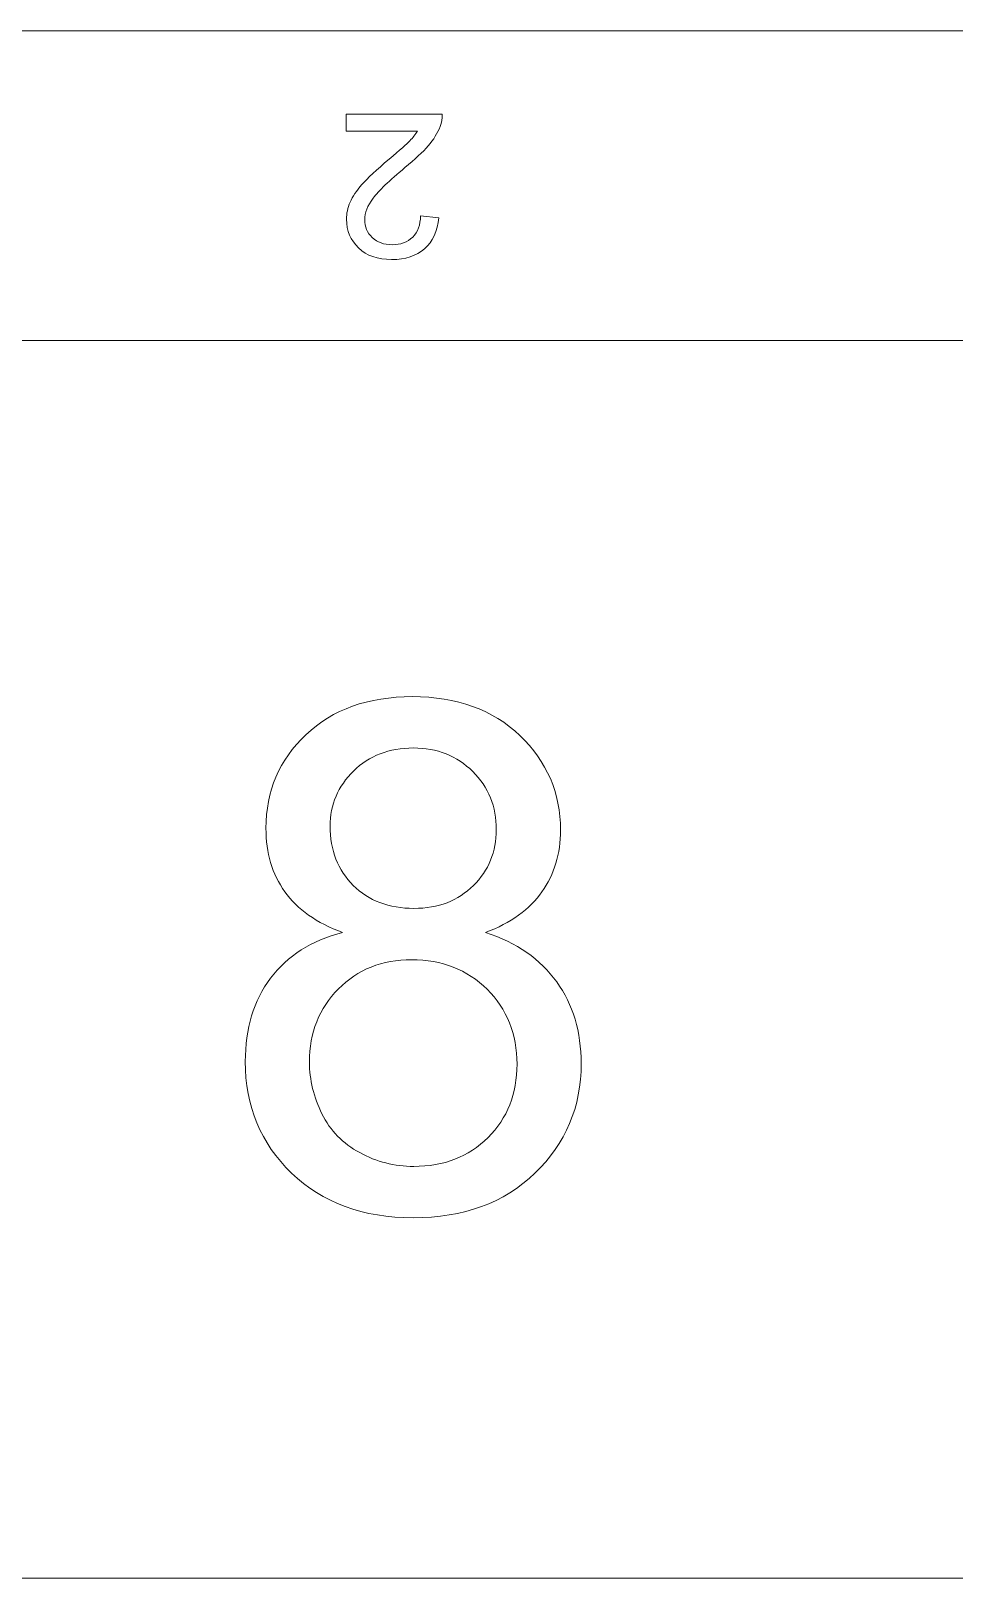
# Model space of a CAD drawing. Header units: millimetres. Extents: x -101 to 34, y -11 to -1.
# Drawn here: x -80.8 to -74.83, y -11.25 to -1.25 of the extents above; entities that cross this region are included whole.
import ezdxf

# ---------------------------------------------------------------- set-up
doc = ezdxf.new("R2010")
doc.units = ezdxf.units.MM
doc.header["$MEASUREMENT"] = 0
doc.layers.add('Layer 1', color=7, linetype='Continuous')

msp = doc.modelspace()

# ---------------------------------------------------------------- linework, layer by layer
at = {"layer": 'Layer 1', "lineweight": 20}
for points, knots in [([(-100.9197, -2.2468), (-100.9197, -2.2468), (-100.9197, -1.2468), (-100.9197, -1.2468), (-55.9197, -1.2468), (-10.9197, -1.2468), (34.0803, -1.2468), (34.0803, -1.2468), (34.0803, -10.2468), (34.0803, -10.2468)], [0, 0, 0, 0, 0.333333, 0.333333, 0.333333, 0.666667, 0.666667, 0.666667, 1, 1, 1, 1]), ([(19.0803, -10.2468), (19.0803, -10.2468), (34.0803, -10.2468), (34.0803, -10.2468), (34.0803, -10.2468), (34.0803, -11.2468), (34.0803, -11.2468), (-10.9197, -11.2468), (-55.9197, -11.2468), (-100.9197, -11.2468), (-100.9197, -11.2468), (-100.9197, -2.2468), (-100.9197, -2.2468), (-100.9197, -2.2468), (-85.9197, -2.2468), (-85.9197, -2.2468), (-85.9197, -2.2468), (-85.9197, -3.2468), (-85.9197, -3.2468), (-85.9197, -3.2468), (-70.9197, -3.2468), (-70.9197, -3.2468), (-70.9197, -3.2468), (-70.9197, -4.2468), (-70.9197, -4.2468), (-70.9197, -4.2468), (-55.9197, -4.2468), (-55.9197, -4.2468), (-55.9197, -4.2468), (-55.9197, -5.2468), (-55.9197, -5.2468), (-55.9197, -5.2468), (-40.9197, -5.2468), (-40.9197, -5.2468), (-40.9197, -5.2468), (-40.9197, -6.2468), (-40.9197, -6.2468), (-40.9197, -6.2468), (-25.9197, -6.2468), (-25.9197, -6.2468), (-25.9197, -6.2468), (-25.9197, -7.2468), (-25.9197, -7.2468), (-25.9197, -7.2468), (-10.9197, -7.2468), (-10.9197, -7.2468), (-10.9197, -7.2468), (-10.9197, -8.2468), (-10.9197, -8.2468), (-10.9197, -8.2468), (4.0803, -8.2468), (4.0803, -8.2468), (4.0803, -8.2468), (4.0803, -9.2468), (4.0803, -9.2468), (4.0803, -9.2468), (19.0803, -9.2468), (19.0803, -9.2468), (19.0803, -9.2468), (19.0803, -10.2468), (19.0803, -10.2468)], [0, 0, 0, 0, 0.05, 0.05, 0.05, 0.1, 0.1, 0.1, 0.15, 0.15, 0.15, 0.2, 0.2, 0.2, 0.25, 0.25, 0.25, 0.3, 0.3, 0.3, 0.35, 0.35, 0.35, 0.4, 0.4, 0.4, 0.45, 0.45, 0.45, 0.5, 0.5, 0.5, 0.55, 0.55, 0.55, 0.6, 0.6, 0.6, 0.65, 0.65, 0.65, 0.7, 0.7, 0.7, 0.75, 0.75, 0.75, 0.8, 0.8, 0.8, 0.85, 0.85, 0.85, 0.9, 0.9, 0.9, 0.95, 0.95, 0.95, 1, 1, 1, 1])]:
    msp.add_open_spline(points, degree=3, knots=knots, dxfattribs=at)
at = {"layer": 'Layer 1', "color": 1, "lineweight": 9}
for points, knots in [([(-78.7606, -1.8948), (-78.7606, -1.8948), (-78.7606, -1.7851), (-78.7606, -1.7851), (-78.7606, -1.7851), (-78.1415, -1.7851), (-78.1415, -1.7851), (-78.1406, -1.8127), (-78.1452, -1.8393), (-78.155, -1.865), (-78.1709, -1.907), (-78.1963, -1.9486), (-78.2314, -1.9893), (-78.2664, -2.03), (-78.3165, -2.077), (-78.3816, -2.1303), (-78.4828, -2.2137), (-78.5516, -2.2797), (-78.5875, -2.3284), (-78.6236, -2.3772), (-78.6417, -2.4233), (-78.6417, -2.4669), (-78.6417, -2.5124), (-78.6254, -2.5507), (-78.5927, -2.582), (-78.5601, -2.6132), (-78.5174, -2.6288), (-78.465, -2.6288), (-78.4094, -2.6288), (-78.365, -2.6123), (-78.3317, -2.5792), (-78.2984, -2.5463), (-78.2817, -2.5004), (-78.2812, -2.4421), (-78.2812, -2.4421), (-78.1637, -2.4538), (-78.1637, -2.4538), (-78.1717, -2.5418), (-78.2022, -2.6088), (-78.2549, -2.655), (-78.3078, -2.7011), (-78.3785, -2.7242), (-78.4676, -2.7242), (-78.5573, -2.7242), (-78.6284, -2.6994), (-78.6807, -2.6495), (-78.7331, -2.5997), (-78.7593, -2.5378), (-78.7593, -2.4643), (-78.7593, -2.4268), (-78.7516, -2.39), (-78.7362, -2.3539), (-78.7209, -2.3176), (-78.6955, -2.2795), (-78.66, -2.2394), (-78.6243, -2.1996), (-78.5653, -2.1445), (-78.483, -2.0748), (-78.414, -2.0169), (-78.3696, -1.9777), (-78.35, -1.9571), (-78.3304, -1.9364), (-78.3143, -1.9157), (-78.3015, -1.8948), (-78.3015, -1.8948), (-78.7606, -1.8948), (-78.7606, -1.8948)], [0, 0, 0, 0, 0.045455, 0.045455, 0.045455, 0.090909, 0.090909, 0.090909, 0.136364, 0.136364, 0.136364, 0.181818, 0.181818, 0.181818, 0.227273, 0.227273, 0.227273, 0.272727, 0.272727, 0.272727, 0.318182, 0.318182, 0.318182, 0.363636, 0.363636, 0.363636, 0.409091, 0.409091, 0.409091, 0.454545, 0.454545, 0.454545, 0.5, 0.5, 0.5, 0.545455, 0.545455, 0.545455, 0.590909, 0.590909, 0.590909, 0.636364, 0.636364, 0.636364, 0.681818, 0.681818, 0.681818, 0.727273, 0.727273, 0.727273, 0.772727, 0.772727, 0.772727, 0.818182, 0.818182, 0.818182, 0.863636, 0.863636, 0.863636, 0.909091, 0.909091, 0.909091, 0.954545, 0.954545, 0.954545, 1, 1, 1, 1]), ([(-78.7842, -7.0741), (-78.9524, -7.0127), (-79.0768, -6.9244), (-79.1582, -6.8107), (-79.2389, -6.6963), (-79.2796, -6.5596), (-79.2796, -6.4007), (-79.2796, -6.1603), (-79.1936, -5.9591), (-79.0215, -5.7955), (-78.8487, -5.6319), (-78.6199, -5.5498), (-78.3334, -5.5498), (-78.0462, -5.5498), (-77.8143, -5.6335), (-77.6392, -5.8009), (-77.4641, -5.9683), (-77.3766, -6.1718), (-77.3766, -6.4122), (-77.3766, -6.565), (-77.4165, -6.6986), (-77.4964, -6.8115), (-77.5762, -6.9252), (-77.6976, -7.0127), (-77.8612, -7.0741), (-77.6592, -7.1402), (-77.5064, -7.2462), (-77.4012, -7.3936), (-77.2959, -7.5403), (-77.243, -7.7154), (-77.243, -7.9197), (-77.243, -8.2015), (-77.3428, -8.438), (-77.5417, -8.63), (-77.7414, -8.822), (-78.0032, -8.918), (-78.3281, -8.918), (-78.6529, -8.918), (-78.9148, -8.822), (-79.1145, -8.6292), (-79.3134, -8.4365), (-79.4132, -8.1961), (-79.4132, -7.9081), (-79.4132, -7.6939), (-79.3587, -7.5142), (-79.2496, -7.3698), (-79.1406, -7.2247), (-78.9854, -7.1264), (-78.7842, -7.0741)], [0, 0, 0, 0, 0.0625, 0.0625, 0.0625, 0.125, 0.125, 0.125, 0.1875, 0.1875, 0.1875, 0.25, 0.25, 0.25, 0.3125, 0.3125, 0.3125, 0.375, 0.375, 0.375, 0.4375, 0.4375, 0.4375, 0.5, 0.5, 0.5, 0.5625, 0.5625, 0.5625, 0.625, 0.625, 0.625, 0.6875, 0.6875, 0.6875, 0.75, 0.75, 0.75, 0.8125, 0.8125, 0.8125, 0.875, 0.875, 0.875, 0.9375, 0.9375, 0.9375, 1, 1, 1, 1]), ([(-78.8649, -6.3861), (-78.8649, -6.5427), (-78.815, -6.6702), (-78.7159, -6.7693), (-78.6161, -6.8683), (-78.4855, -6.9183), (-78.3235, -6.9183), (-78.166, -6.9183), (-78.0386, -6.8691), (-77.9395, -6.7708), (-77.8404, -6.6725), (-77.7913, -6.5519), (-77.7913, -6.4091), (-77.7913, -6.2601), (-77.842, -6.1349), (-77.9441, -6.0336), (-78.0455, -5.9322), (-78.1737, -5.8815), (-78.3281, -5.8815), (-78.484, -5.8815), (-78.6122, -5.9314), (-78.7136, -6.0305), (-78.8142, -6.1296), (-78.8649, -6.2478), (-78.8649, -6.3861)], [0, 0, 0, 0, 0.125, 0.125, 0.125, 0.25, 0.25, 0.25, 0.375, 0.375, 0.375, 0.5, 0.5, 0.5, 0.625, 0.625, 0.625, 0.75, 0.75, 0.75, 0.875, 0.875, 0.875, 1, 1, 1, 1]), ([(-78.9985, -7.9112), (-78.9985, -8.0272), (-78.9716, -8.1385), (-78.9179, -8.2468), (-78.8641, -8.3543), (-78.7827, -8.438), (-78.6736, -8.4972), (-78.5654, -8.5563), (-78.4486, -8.5862), (-78.325, -8.5862), (-78.1299, -8.5862), (-77.9702, -8.524), (-77.845, -8.3996), (-77.7199, -8.2752), (-77.6577, -8.117), (-77.6577, -7.925), (-77.6577, -7.73), (-77.7222, -7.5687), (-77.8504, -7.4412), (-77.9794, -7.3137), (-78.1422, -7.25), (-78.3381, -7.25), (-78.53, -7.25), (-78.6875, -7.313), (-78.8119, -7.4389), (-78.9363, -7.5649), (-78.9985, -7.7223), (-78.9985, -7.9112)], [0, 0, 0, 0, 0.111111, 0.111111, 0.111111, 0.222222, 0.222222, 0.222222, 0.333333, 0.333333, 0.333333, 0.444444, 0.444444, 0.444444, 0.555556, 0.555556, 0.555556, 0.666667, 0.666667, 0.666667, 0.777778, 0.777778, 0.777778, 0.888889, 0.888889, 0.888889, 1, 1, 1, 1])]:
    msp.add_open_spline(points, degree=3, knots=knots, dxfattribs=at)

doc.saveas('drawing.dxf')
